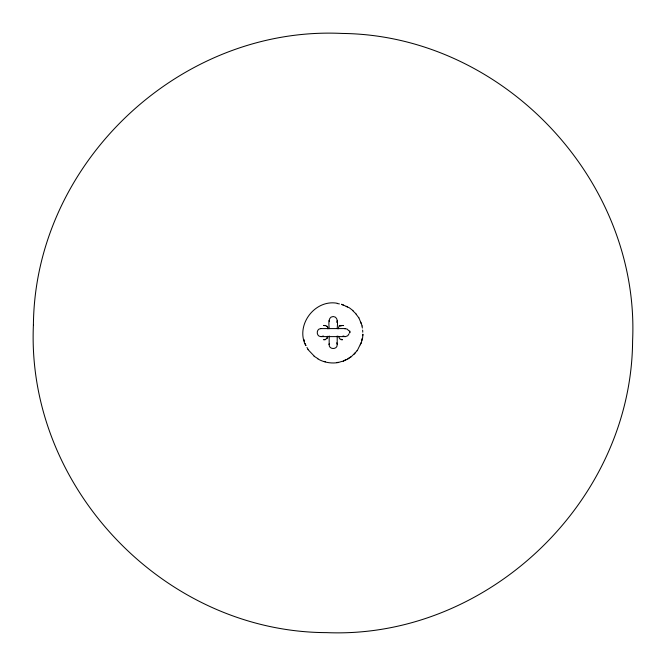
<?xml version="1.0" encoding="UTF-8"?>
<svg xmlns="http://www.w3.org/2000/svg" width="666" height="666" viewBox="0 0 666 666"><rect width="100%" height="100%" fill="white"/><g stroke="black" fill="none" stroke-linecap="round" stroke-linejoin="round"><path stroke-width="1" d="M329.171 328.696C329.104 325.349 327.339 316.758 333.183 316.525C339.036 316.758 337.271 325.349 337.204 328.696M337.204 335.964L337.204 344.638C337.462 350.041 328.438 349.667 329.179 344.28M337.204 320.554L336.755 322.386M338.153 328.862L338.944 326.448L342.49 325.491L339.144 325.483M362.654 335.664L362.762 334.282M362.529 338.461L362.995 334.29M327.522 336.272L327.031 338.253L327.247 337.795M329.179 344.297L329.32 343.548M361.305 342.807L362.296 338.42L361.796 340.609M349.101 333.708L347.777 335.722L345.604 336.605L320.779 336.605M360.323 344.838L361.139 342.749L357.167 350.807M350.807 357.167L355.586 352.422M354.187 354.187L356.984 350.666M327.106 338.095L325.716 339.319L323.626 339.718L325.324 339.718M347.569 359.082L350.666 356.976L347.685 358.999M323.326 335.964L321.495 336.605M338.453 362.462L342.041 361.363M337.046 362.495L338.42 362.296M320.771 328.596C316.059 328.763 316.059 336.43 320.771 336.605M344.505 328.646L347.086 329.029L348.809 330.752M338.461 362.52C331.435 363.744 323.976 362.512 317.807 358.891M320.779 328.596L345.229 328.579M325.324 325.483L323.576 325.466L325.791 325.716L327.73 327.006L326.748 326.107L327.83 327.322L327.963 328.871M341.042 339.718L342.524 339.718L339.61 338.811L338.603 336.28M345.229 336.621L343.04 335.964M337.329 303.296C314.876 299.009 295.105 325.224 305.761 345.637M343.048 325.532L342.59 325.466L343.606 325.624M337.296 303.53L339.41 303.912M324.001 361.397L325.333 361.771M341.5 304.454L343.548 305.145M341.566 304.229L349.434 307.867L353.08 310.681M346.178 306.302L347.461 306.951M314.069 356.21L317.932 358.691M314.177 356.069L307.867 349.434M352.922 310.856L356.21 314.061M356.069 314.177L358.841 317.84M306.951 347.461L308.067 349.3M358.891 317.807L362.179 325.949M336.755 342.807L337.187 344.297M305.145 343.548L305.977 345.537M360.697 322.036L361.163 323.343M303.921 339.41L304.454 341.5M329.32 321.653L329.171 320.554M361.954 326.007L362.371 328.047M362.645 330.111L362.77 332.192M329.171 335.964L329.171 344.638M33.408 324.841C26.107 487.146 164.194 632.059 326.648 632.633C487.271 639.227 631.593 501.565 632.6 340.817C639.968 180.253 503.063 35.265 342.332 33.45C180.311 25.533 34.965 162.621 33.408 324.841M344.838 360.323L342.807 361.305L346.861 359.357L344.838 360.323M349.75 331.876L349.683 330.919L349.8 332.834L349.75 331.876"/></g></svg>
